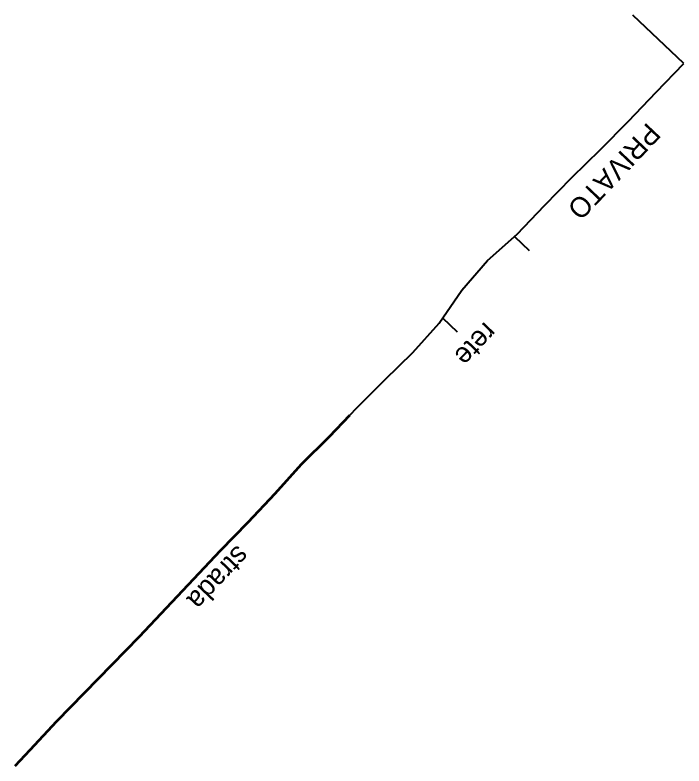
# Model space of a CAD drawing. Header units: inches. Extents: x -3368894 to 5148796, y 84 to 10864301.
# Drawn here: x 503435.42 to 503452, y 4346138.2 to 4346156.81 of the extents above; entities that cross this region are included whole.
import ezdxf

# ---------------------------------------------------------------- set-up
doc = ezdxf.new("R2010")
doc.units = ezdxf.units.IN
doc.header["$MEASUREMENT"] = 0
doc.linetypes.add('HIDDEN', pattern=[9.525, 6.35, -3.175])
doc.styles.get("Standard").update_dxf_attribs({"font": 'GOTHIC.TTF'})

msp = doc.modelspace()

# ---------------------------------------------------------------- linework, layer by layer
msp.add_line((503451.998, 4346155.605), (503450.728, 4346156.809))
at = {"color": 5}
msp.add_line((503447.798, 4346151.318), (503448.161, 4346150.974), dxfattribs=at)
at = {"color": 3}
msp.add_line((503446.016, 4346149.301), (503446.379, 4346148.957), dxfattribs=at)
at = {"flags": 128}
msp.add_lwpolyline([(503443.718, 4346146.891), (503443.892, 4346147.071), (503444.58, 4346147.768), (503445.277, 4346148.444), (503445.929, 4346149.176), (503446.495, 4346149.991), (503447.126, 4346150.729), (503447.866, 4346151.378), (503448.54, 4346152.089), (503449.215, 4346152.786), (503449.925, 4346153.477), (503450.621, 4346154.182), (503451.309, 4346154.893), (503451.998, 4346155.605)], dxfattribs=at)
at = {"color": 0, "lineweight": 35, "flags": 128}
msp.add_lwpolyline([(503435.417, 4346138.198), (503435.791, 4346138.601), (503435.791, 4346138.601), (503436.451, 4346139.311), (503437.14, 4346140.009), (503437.822, 4346140.713), (503438.504, 4346141.403), (503439.171, 4346142.121), (503439.845, 4346142.832), (503440.512, 4346143.536), (503441.194, 4346144.24), (503441.868, 4346144.952), (503442.514, 4346145.676), (503443.21, 4346146.366), (503443.718, 4346146.891)], dxfattribs=at)

# ---------------------------------------------------------------- texts
at = {"color": 5, "linetype": 'HIDDEN'}
msp.add_text('PRIVATO', height=0.5, rotation=226.5212, dxfattribs=at).set_placement((503451.094, 4346154.166))
at = {"color": 3}
msp.add_text('rete', height=0.5, rotation=226.5212, dxfattribs=at).set_placement((503447.062, 4346149.228))
msp.add_text('strada', height=0.5, rotation=226.5212).set_placement((503440.927, 4346143.695))

doc.saveas('drawing.dxf')
